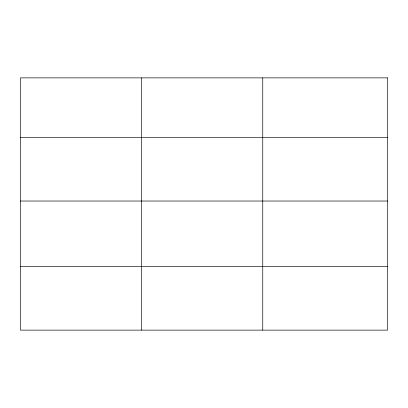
<?xml version="1.0" encoding="UTF-8"?>
<svg xmlns="http://www.w3.org/2000/svg" width="408" height="408" viewBox="0 0 408 408"><rect width="100%" height="100%" fill="white"/><g stroke="black" fill="none" stroke-linecap="round" stroke-linejoin="round"><path stroke-width="0.61" d="M20.4 137.43L387.6 137.43M20.4 201.022L387.6 201.022M20.4 266.541L387.6 266.541M262.752 77.872L262.752 330.128M141.576 77.872L141.576 330.128M387.6 77.872L20.4 77.872L20.4 330.128L387.6 330.128L387.6 77.872"/></g></svg>
